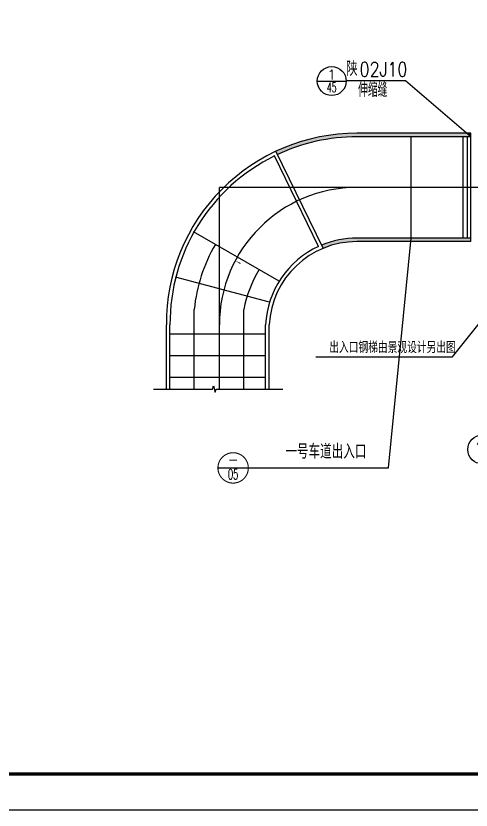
# Model space of a CAD drawing. Extents: x -542930 to 249594, y -301235 to 84515.
# Drawn here: x -18773 to 12679, y -301235 to -246296 of the extents above; entities that cross this region are included whole.
import ezdxf
from ezdxf.enums import TextEntityAlignment as Align

# ---------------------------------------------------------------- set-up
doc = ezdxf.new("R2010")
doc.units = 0
doc.header["$LTSCALE"] = 1000
doc.header["$MEASUREMENT"] = 0
doc.layers.get('0').update_dxf_attribs({"linetype": 'CONTINUOUS'})
for name, color, linetype in [('A-CH-TEXT', 2, 'CONTINUOUS'), ('a-s-road', 2, 'CONTINUOUS'), ('A-STAIR', 3, 'CONTINUOUS'), ('AXIS', 3, 'CONTINUOUS'), ('AXIS_TEXT', 7, 'CONTINUOUS'), ('OTHER', 7, 'CONTINUOUS'), ('PUB_DIM', 3, 'CONTINUOUS'), ('PUB_TITLE', 4, 'CONTINUOUS'), ('TEXT', 7, 'CONTINUOUS'), ('WALL', 255, 'CONTINUOUS'), ('中文', 2, 'CONTINUOUS')]:
    doc.layers.add(name, color=color, linetype=linetype)
doc.styles.add('_HZTXT', font='txt.shx', dxfattribs={"width": 0.8, "bigfont": 'hztxt.shx'})
doc.styles.add('COMP', font='complex', dxfattribs={"bigfont": 'hztxt'})
doc.styles.add('COMPLEX', font='COMPLEX')
doc.styles.add('HZXY', font='romans.shx', dxfattribs={"width": 0.8, "bigfont": 'hztxt.shx'})

# ---------------------------------------------------------------- blocks, each defined once
blk = doc.blocks.new('_AXISO')
blk.add_circle((0, 0), 0.5)
at = {"layer": 'AXIS_TEXT', "style": 'COMPLEX', "width": 1.041667}
blk.add_attdef('A', text='', height=0.56, dxfattribs=at).set_placement((-0.25, -0.28), (0.25, -0.28), align=Align.FIT)
blk = doc.blocks.new('_ARROW')
blk.add_solid([(0, 0), (-1, 0.1), (-1, -0.1)])

msp = doc.modelspace()

# ---------------------------------------------------------------- hatches: boundary and pattern name
at = {"layer": 'PUB_DIM'}
h = msp.add_hatch(color=256, dxfattribs=at)
h.paths.add_polyline_path([(4788.018, -254412.955, 0.11032737), (-813.548, -255664.322), (-703.945, -255889.041, -0.110268503), (4788.576, -254662.955), (12655.54, -254662.955), (12365.451, -254412.955)])
h.paths.add_polyline_path([(12655.54, -261912.955), (12655.54, -261662.955), (8526.672, -261662.955), (8502.21, -261912.955)])
h.paths.add_polyline_path([(8502.21, -261912.955), (8526.672, -261662.955), (4788.576, -261662.955, 0.09944598), (2349.606, -262149.75), (2459.341, -262374.738, -0.098850168), (4788.576, -261912.955)])
msp.add_hatch(color=256, dxfattribs=at).paths.add_polyline_path([(12655.54, -254412.955), (12365.451, -254412.955), (12655.54, -254662.955)])

# ---------------------------------------------------------------- linework, layer by layer
for p, q in [((2049.034, -250803.934), (4049.034, -250803.934)), ((-4813.688, -277563.907), (-2713.688, -277563.907))]:
    msp.add_line(p, q)
at = {"const_width": 73.5}
msp.add_lwpolyline([(-4813.688, -277563.907, 1), (-2713.688, -277563.907, 1)], format="xyb", close=True, dxfattribs=at)
msp.add_circle((3049.034, -250803.934), 1000)
at = {"layer": 'a-s-road', "color": 4}
for p, q in [((-582.358, -264644.6), (-6503.445, -261226.059)), ((-1250.278, -266107.554), (-7755.785, -264364.408)), ((-6449.765, -272109.056), (-6449.765, -266606.237)), ((-3033.699, -272109.056), (-3033.699, -266606.237)), ((-1525.583, -268311.019), (-8125.661, -268311.019)), ((-1525.583, -269811.019), (-8125.661, -269811.019)), ((-1525.583, -271311.019), (-8125.661, -271311.019))]:
    msp.add_line(p, q, dxfattribs=at)
for centre, radius, start, end in [((4513.88, -267670.649), 11015.193, 149.6228028, 174.4547842), ((5442.117, -268297.136), 8642.835, 148.999255, 168.717792)]:
    msp.add_arc(centre, radius, start, end, dxfattribs=at)
at = {"layer": 'A-STAIR'}
for p, q in [((8526.672, -261662.955), (8526.672, -254662.955)), ((12126.672, -261662.955), (12126.672, -254662.955)), ((12426.672, -261662.955), (12426.672, -254662.955)), ((-4711.424, -272109.056), (-4711.424, -258162.955))]:
    msp.add_line(p, q, dxfattribs=at)
msp.add_arc((4788.576, -267662.955), 9500, 90, 180, dxfattribs=at)
at = {"layer": 'OTHER'}
for p, q in [((6970.77, -277563.907), (8526.672, -261662.955)), ((-5198.413, -272109.056), (-5128.413, -271889.056)), ((-5128.413, -271889.056), (-5008.413, -272329.056)), ((-9264.499, -272109.056), (-5198.413, -272109.056)), ((-5008.413, -272329.056), (-4938.413, -272109.056)), ((-4938.413, -272109.056), (-339.071, -272109.056)), ((-4814.587, -277563.907), (6970.77, -277563.907))]:
    msp.add_line(p, q, dxfattribs=at)
at = {"layer": 'PUB_DIM'}
for p, q in [((8147.072, -250777.541), (4045.528, -250777.541)), ((12655.54, -254662.955), (8147.072, -250777.541)), ((54476.208, -258162.955), (-4711.424, -258162.955))]:
    msp.add_line(p, q, dxfattribs=at)
at = {"layer": 'PUB_TITLE'}
for p, q in [((11386.6, -269891.065), (15575.11, -264609.323)), ((1952.663, -269891.065), (11386.6, -269891.065))]:
    msp.add_line(p, q, dxfattribs=at)
at = {"layer": 'TEXT'}
msp.add_lwpolyline([(-122155.993, -301235.058), (-122155.993, -90985.058), (249594.007, -90985.058), (249594.007, -301235.058)], close=True, dxfattribs=at)
at = {"layer": 'TEXT', "const_width": 250}
msp.add_lwpolyline([(-115905.993, -298735.058), (247094.007, -298735.058), (247094.007, -93485.058), (-115905.993, -93485.058)], close=True, dxfattribs=at)
at = {"layer": 'WALL', "color": 54}
for p, q in [((12655.54, -254412.955), (4788.576, -254412.955)), ((12655.54, -254662.955), (4788.576, -254662.955)), ((12655.54, -261912.955), (12655.54, -254412.955)), ((2143.634, -262240.02), (-906.475, -255986.37)), ((2459.341, -262374.738), (-813.548, -255664.322)), ((12655.54, -261662.955), (4788.576, -261662.955)), ((12655.54, -261912.955), (4788.576, -261912.955)), ((-8375.661, -272109.056), (-8375.661, -267662.955)), ((-8125.661, -272109.056), (-8125.661, -267662.955)), ((-1525.583, -272109.056), (-1525.583, -267662.955)), ((-1275.583, -272109.056), (-1275.583, -267662.955))]:
    msp.add_line(p, q, dxfattribs=at)
for centre, radius, start, end in [((4788.297, -267577.192), 13164.237, 89.9987841, 180.3732755), ((4788.291, -267577.192), 12914.237, 89.9987365, 115.1687293), ((4788.291, -267577.192), 12914.237, 116.1656644, 180.3805016), ((4780.433, -267977.109), 6064.159, 89.9230642, 177.0304609), ((4780.756, -267977.109), 6314.159, 89.9290394, 112.6456902), ((4780.756, -267977.109), 6314.159, 114.6864442, 177.148129)]:
    msp.add_arc(centre, radius, start, end, dxfattribs=at)

# ---------------------------------------------------------------- block references
at = {"layer": 'AXIS'}
ref = msp.add_blockref('_AXISO', (13451.313, -276286.766), dxfattribs=dict(at, xscale=2000, yscale=2000, zscale=2000))
ref.add_attrib('A', '13', dxfattribs={"layer": 'AXIS_TEXT', "height": 1120, "style": 'COMPLEX', "width": 0.646552}).set_placement((12951.313, -276846.766), (13951.313, -276846.766), align=Align.FIT)
at = {"layer": 'PUB_DIM', "xscale": 399.9999999999628, "yscale": 400, "zscale": 399.9999999999993, "rotation": 152.2232067916644}
msp.add_blockref('_ARROW', (-3616.737, -263235.686), dxfattribs=at)

# ---------------------------------------------------------------- texts
at = {"style": 'COMP'}
for tag, text, height, width, p, p2 in [('1', '1', 680, 2.333333, (2709.034, -250703.934), (3389.034, -250703.934)), ('45', '-', 680, 0.6, (2709.034, -251583.934), (3389.034, -251583.934)), ('-', '-', 714, 1.166667, (-4120.688, -277329.597), (-3406.688, -277329.597)), ('05', '1', 714, 0.617647, (-4120.688, -278357.317), (-3406.688, -278357.317))]:
    msp.add_attdef(tag, text=text, height=height, dxfattribs=dict(at, width=width)).set_placement(p, p2, align=Align.FIT)
at = {"layer": 'A-CH-TEXT', "color": 7, "style": 'HZXY', "width": 0.8}
for s, height, p in [(' 出入口钢梯由景观设计另出图', 800, (2442.195, -269625.296)), ('一号车道出入口', 1000, (-152.448, -276927.934))]:
    msp.add_text(s, height=height, dxfattribs=at).set_placement(p)
at = {"layer": '中文', "style": '_HZTXT', "width": 0.8}
for s, p in [('陕', (4040.757, -250443.771)), ('02J10', (4980.031, -250497.823))]:
    msp.add_text(s, height=1000, dxfattribs=at).set_placement(p)
at = {"layer": '中文', "style": '_HZTXT', "width": 0.681567}
msp.add_text('伸缩缝', height=1000, dxfattribs=at).set_placement((4876.64, -251907.884), (6889.14, -251907.884), align=Align.FIT)

doc.saveas('drawing.dxf')
